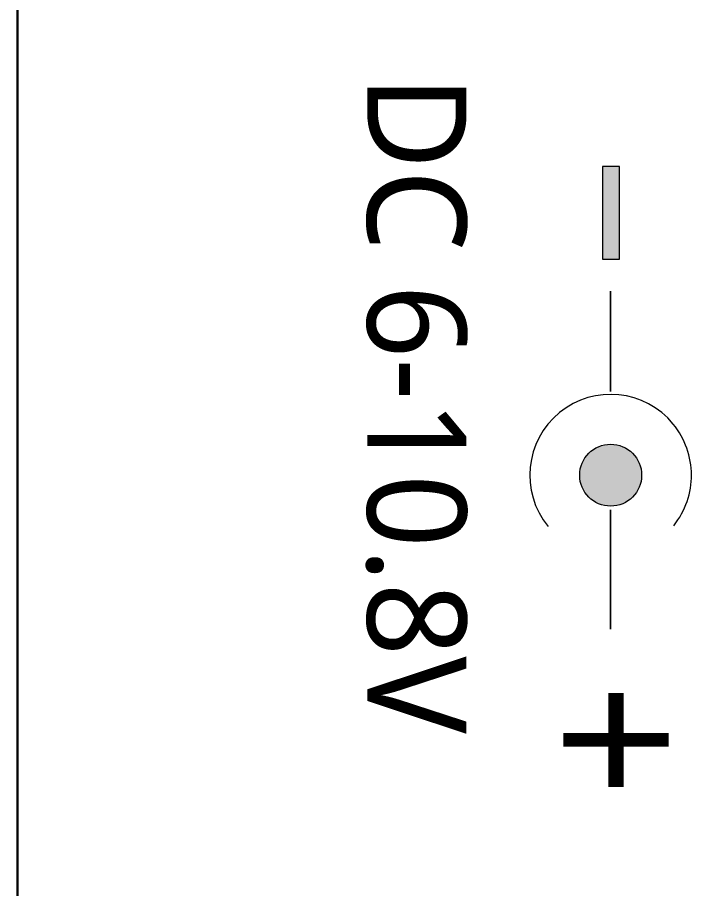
# Model space of a CAD drawing. Header units: inches. Extents: x 59 to 754, y 172 to 990.
# Drawn here: x 125.13 to 150.83, y 834.1 to 867.3 of the extents above; entities that cross this region are included whole.
import ezdxf

# ---------------------------------------------------------------- set-up
doc = ezdxf.new("R2010")
doc.units = ezdxf.units.IN
doc.header["$MEASUREMENT"] = 0
doc.layers.add('svg15406', color=7, linetype='Continuous')

# ---------------------------------------------------------------- blocks, each defined once
blk = doc.blocks.new('block 10')
at = {"layer": 'svg15406', "true_color": 0xffffff}
h = blk.add_hatch(color=7, dxfattribs=at)
edge = h.paths.add_edge_path()
edge.add_spline(control_points=[(148.926, 849.855), (148.926, 850.507), (148.397, 851.035), (147.745, 851.035), (147.094, 851.035), (146.565, 850.507), (146.565, 849.855), (146.565, 849.203), (147.094, 848.676), (147.745, 848.676), (148.397, 848.676), (148.926, 849.203), (148.926, 849.855)], knot_values=[0, 0, 0, 0, 1, 1, 1, 2, 2, 2, 3, 3, 3, 4, 4, 4, 4], degree=3, periodic=1)
edge = h.paths.add_edge_path()
edge.add_spline(control_points=[(147.745, 848.531), (147.745, 848.531), (147.745, 843.99), (147.745, 843.99), (147.745, 843.99), (147.745, 848.531), (147.745, 848.531)], knot_values=[0, 0, 0, 0, 1, 1, 1, 2, 2, 2, 2], degree=3, periodic=1)
at = {"layer": 'svg15406', "color": 7, "lineweight": 18, "true_color": 0xffffff}
for points, knots in [([(148.926, 849.855), (148.926, 850.507), (148.397, 851.035), (147.745, 851.035), (147.094, 851.035), (146.565, 850.507), (146.565, 849.855), (146.565, 849.203), (147.094, 848.676), (147.745, 848.676), (148.397, 848.676), (148.926, 849.203), (148.926, 849.855)], [0, 0, 0, 0, 1, 1, 1, 2, 2, 2, 3, 3, 3, 4, 4, 4, 4]), ([(147.745, 848.531), (147.745, 848.531), (147.745, 843.99), (147.745, 843.99), (147.745, 843.99), (147.745, 848.531), (147.745, 848.531)], [0, 0, 0, 0, 1, 1, 1, 2, 2, 2, 2])]:
    blk.add_open_spline(points, degree=3, knots=knots, dxfattribs=at)
blk = doc.blocks.new('block 11')
at = {"layer": 'svg15406', "color": 7, "true_color": 0xffffff, "extrusion": (0, 0, -1), "char_height": 5.64698, "attachment_point": 7, "text_direction": (0, 1, 0)}
for s, insert in [('\\fArial|b0|i0|c0|p34;\\W0.935142;    ', (145.225, 844.044)), ('\\fArial|b0|i0|c0|p34;\\W0.935142;+ ', (145.225, 837.616)), ('\\fArial|b0|i0|c0|p34;\\W0.935142;       ', (145.225, 837.616))]:
    blk.add_mtext(s, dxfattribs=dict(at, insert=insert))
blk = doc.blocks.new('block 12')
at = {"layer": 'svg15406', "true_color": 0xffffff}
blk.add_hatch(color=7, dxfattribs=at).paths.add_polyline_path([(147.428, 858.093), (148.083, 858.093), (148.083, 861.618), (147.428, 861.618)])
at = {"layer": 'svg15406', "lineweight": 0}
blk.add_lwpolyline([(147.428, 858.093), (148.083, 858.093), (148.083, 861.618), (147.428, 861.618), (147.428, 858.093)], dxfattribs=at)
blk = doc.blocks.new('block 51')
at = {"layer": 'svg15406', "color": 7, "true_color": 0xffffff, "insert": (138.393, 865.103), "char_height": 3.77964, "attachment_point": 7, "rotation": 270}
blk.add_mtext('\\fRoboto Regular|b0|i0|c0|p34;\\W1;DC 6-10.8V', dxfattribs=at)

msp = doc.modelspace()

# ---------------------------------------------------------------- linework, layer by layer
at = {"layer": 'svg15406', "color": 7, "lineweight": 30, "true_color": 0xffffff}
msp.add_lwpolyline([(125.131, 879.072), (125.131, 833.34)], dxfattribs=at)
at = {"layer": 'svg15406', "color": 7, "lineweight": 18, "true_color": 0xffffff}
for points, knots in [([(147.745, 856.868), (147.745, 856.868), (147.745, 853.045), (147.745, 853.045), (147.745, 853.045), (147.745, 856.868), (147.745, 856.868)], [0, 0, 0, 0, 1, 1, 1, 2, 2, 2, 2]), ([(150.152, 847.931), (150.606, 848.498), (150.83, 849.184), (150.826, 849.87), (150.823, 850.556), (150.591, 851.241), (150.132, 851.803), (149.056, 853.122), (147.115, 853.318), (145.797, 852.242), (144.478, 851.166), (144.282, 849.224), (145.358, 847.906)], [0, 0, 0, 0, 1, 1, 1, 2, 2, 2, 3, 3, 3, 4, 4, 4, 4])]:
    msp.add_open_spline(points, degree=3, knots=knots, dxfattribs=at)

# ---------------------------------------------------------------- block references
at = {"layer": 'svg15406'}
for name in ['block 51', 'block 12', 'block 10', 'block 11']:
    msp.add_blockref(name, (0, 0), dxfattribs=at)

doc.saveas('drawing.dxf')
